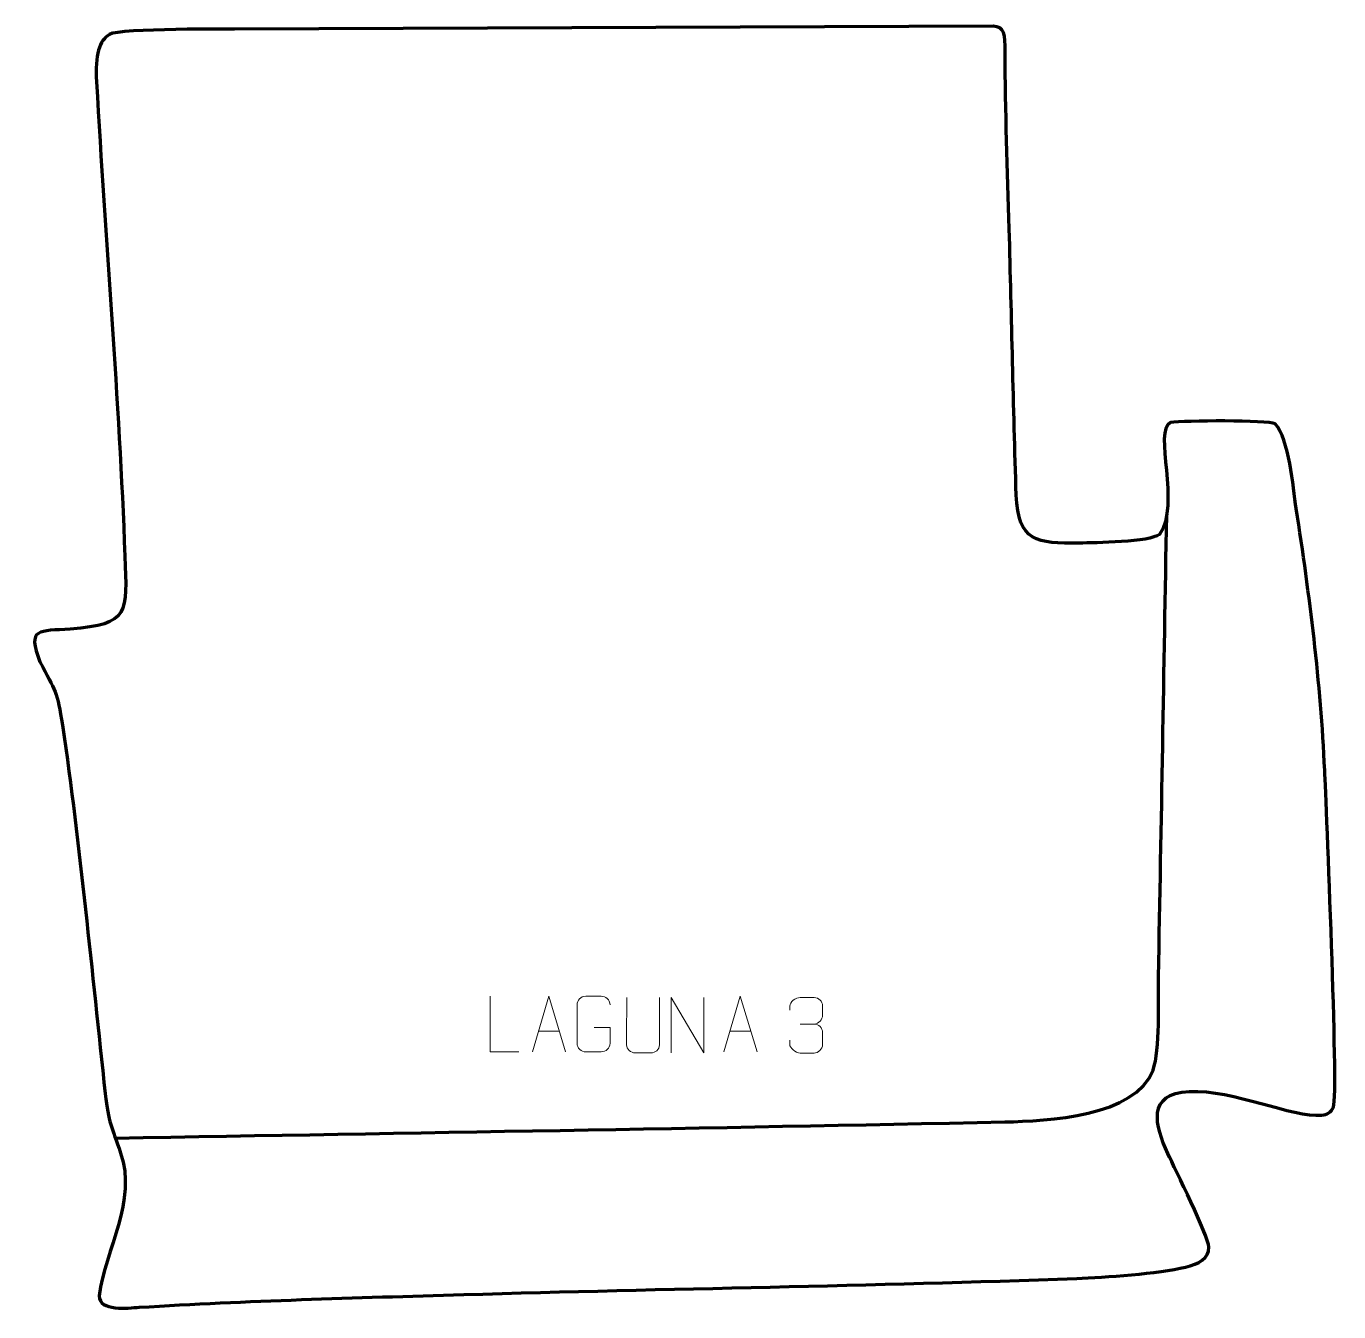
# Model space of a CAD drawing. Header units: millimetres. Extents: x -551 to 39, y 127 to 705.
import ezdxf

# ---------------------------------------------------------------- set-up
doc = ezdxf.new("R2010")
doc.units = ezdxf.units.MM
doc.header["$MEASUREMENT"] = 0
doc.layers.add('layer 2', color=7, linetype='Continuous')
doc.layers.add('layer 3', color=7, linetype='Continuous')

msp = doc.modelspace()

# ---------------------------------------------------------------- linework, layer by layer
at = {"layer": 'layer 2', "color": 142, "lineweight": 158}
msp.add_open_spline([(-510.4526, 205.2491), (-377.2231, 207.6942), (-243.9055, 209.7193), (-110.6939, 212.5551), (-110.6939, 212.5551), (-91.8962, 212.9553), (-51.8502, 214.9317), (-44.1624, 235.8643), (-44.1624, 235.8643), (-40.8151, 244.9785), (-41.9327, 267.0507), (-41.7216, 277.8388), (-41.7216, 277.8388), (-40.3702, 346.9303), (-39.2251, 416.0289), (-38.0313, 485.1235)], degree=3, knots=[0, 0, 0, 0, 0.2, 0.2, 0.2, 0.2, 0.4, 0.4, 0.4, 0.4, 0.6, 0.6, 0.6, 0.6, 1, 1, 1, 1], dxfattribs=at)
at = {"layer": 'layer 3', "color": 242, "lineweight": 158}
msp.add_open_spline([(-116.0745, 705.1187), (-110.8092, 705.0073), (-110.6253, 701.5353), (-110.6281, 693.4174), (-110.6281, 693.4174), (-110.6372, 667.2935), (-109.4465, 640.1843), (-108.7634, 613.9719), (-108.7634, 613.9719), (-107.7245, 574.1128), (-106.92, 534.2014), (-105.6456, 494.3558), (-105.6456, 494.3558), (-104.6325, 473.3631), (-96.5809, 472.4785), (-77.1826, 472.7506), (-77.1826, 472.7506), (-70.4106, 472.9047), (-45.5804, 473.1086), (-41.2187, 476.692), (-41.2187, 476.692), (-31.6521, 489.9967), (-44.3282, 523.3858), (-36.2498, 526.9795), (-36.2498, 526.9795), (-30.5134, 527.8195), (7.3492, 528.1391), (10.7709, 526.3699), (10.7709, 526.3699), (16.9669, 519.6606), (18.6913, 498.0478), (20.2108, 488.2994), (20.2108, 488.2994), (26.1957, 449.271), (31.2565, 410.0283), (32.9767, 370.5624), (32.9767, 370.5624), (33.586, 356.9995), (39.2961, 225.0696), (36.9428, 219.3532), (36.9428, 219.3532), (35.8564, 216.7142), (34.1945, 215.8187), (31.6153, 215.584), (31.6153, 215.584), (18.5864, 214.398), (-8.05, 227.1531), (-27.8277, 226.2656), (-27.8277, 226.2656), (-47.1553, 225.3982), (-43.2719, 210.8897), (-37.5294, 198.3501), (-37.5294, 198.3501), (-34.1587, 191.1149), (-19.2508, 161.5681), (-19.0873, 156.1946), (-19.0873, 156.1946), (-18.9351, 151.1933), (-23.7294, 148.6479), (-29.5286, 147.2526), (-29.5286, 147.2526), (-41.6579, 144.3341), (-65.9616, 142.7336), (-78.4773, 142.1787), (-78.4773, 142.1787), (-170.3276, 138.7755), (-262.0989, 137.655), (-353.9228, 134.9202), (-353.9228, 134.9202), (-402.6759, 133.4683), (-451.1241, 132.2034), (-499.8293, 129.2081), (-499.8293, 129.2081), (-504.6462, 128.9119), (-517.676, 127.1942), (-517.7882, 134.4056), (-517.7882, 134.4056), (-514.8568, 155.52), (-500.7492, 177.0374), (-508.0942, 198.5434), (-508.0942, 198.5434), (-512.1408, 210.3915), (-513.5027, 212.0549), (-515.0041, 225.3105), (-515.0041, 225.3105), (-521.1225, 280.3337), (-526.2255, 336.1094), (-534.2161, 390.8489), (-534.2161, 390.8489), (-536.5906, 405.9522), (-537.3915, 406.3457), (-544.3582, 419.3152), (-544.3582, 419.3152), (-550.5105, 434.9347), (-544.5814, 433.0626), (-530.7348, 434.1058), (-530.7348, 434.1058), (-503.7344, 436.1845), (-505.2976, 441.3798), (-506.1941, 466.9273), (-506.1941, 466.9273), (-508.7412, 537.3165), (-515.0203, 609.367), (-518.9265, 680.0704), (-518.9265, 680.0704), (-519.6152, 692.5361), (-517.7225, 698.6206), (-513.1122, 701.4409), (-513.1122, 701.4409), (-508.5019, 704.2612), (-456.8778, 703.7812), (-456.8778, 703.7812), (-456.8778, 703.7812), (-456.8778, 703.7812), (-116.0745, 705.1187), (-116.0745, 705.1187)], degree=3, knots=[0, 0, 0, 0, 0.03333333, 0.03333333, 0.03333333, 0.03333333, 0.06666667, 0.06666667, 0.06666667, 0.06666667, 0.1, 0.1, 0.1, 0.1, 0.13333333, 0.13333333, 0.13333333, 0.13333333, 0.16666667, 0.16666667, 0.16666667, 0.16666667, 0.2, 0.2, 0.2, 0.2, 0.23333333, 0.23333333, 0.23333333, 0.23333333, 0.26666667, 0.26666667, 0.26666667, 0.26666667, 0.3, 0.3, 0.3, 0.3, 0.33333333, 0.33333333, 0.33333333, 0.33333333, 0.36666667, 0.36666667, 0.36666667, 0.36666667, 0.4, 0.4, 0.4, 0.4, 0.43333333, 0.43333333, 0.43333333, 0.43333333, 0.46666667, 0.46666667, 0.46666667, 0.46666667, 0.5, 0.5, 0.5, 0.5, 0.53333333, 0.53333333, 0.53333333, 0.53333333, 0.56666667, 0.56666667, 0.56666667, 0.56666667, 0.6, 0.6, 0.6, 0.6, 0.63333333, 0.63333333, 0.63333333, 0.63333333, 0.66666667, 0.66666667, 0.66666667, 0.66666667, 0.7, 0.7, 0.7, 0.7, 0.73333333, 0.73333333, 0.73333333, 0.73333333, 0.76666667, 0.76666667, 0.76666667, 0.76666667, 0.8, 0.8, 0.8, 0.8, 0.83333333, 0.83333333, 0.83333333, 0.83333333, 0.86666667, 0.86666667, 0.86666667, 0.86666667, 0.9, 0.9, 0.9, 0.9, 0.93333333, 0.93333333, 0.93333333, 0.93333333, 1, 1, 1, 1], dxfattribs=at)
at = {"layer": 'layer 3', "color": 250, "lineweight": 9}
for points, knots in [([(-329.118, 244.0609), (-329.118, 244.0609), (-342.0671, 244.0609), (-342.0671, 244.0609), (-342.0671, 244.0609), (-342.0671, 244.0609), (-342.0671, 269.0145), (-342.0671, 269.0145)], [0, 0, 0, 0, 0.33333333, 0.33333333, 0.33333333, 0.33333333, 1, 1, 1, 1]), ([(-323.063, 244.061), (-323.063, 244.061), (-315.692, 269.0145), (-315.692, 269.0145), (-315.692, 269.0145), (-315.692, 269.0145), (-308.1221, 244.061), (-308.1221, 244.061)], [0, 0, 0, 0, 0.33333333, 0.33333333, 0.33333333, 0.33333333, 1, 1, 1, 1]), ([(-295.3376, 255.0467), (-295.3376, 255.0467), (-288.1695, 255.0467), (-288.1695, 255.0467), (-288.1695, 255.0467), (-288.1695, 255.0467), (-288.1695, 247.8786), (-288.1695, 247.8786), (-288.1695, 247.8786), (-288.3092, 245.5552), (-289.9864, 244.0756), (-292.1342, 244.0648), (-292.1342, 244.0648), (-294.466, 244.0652), (-296.798, 244.0652), (-299.1295, 244.0648), (-299.1295, 244.0648), (-301.0544, 243.9594), (-303.0266, 245.8439), (-303.0154, 247.8612), (-303.0154, 247.8612), (-303.015, 253.6313), (-303.015, 259.401), (-303.0154, 265.1703), (-303.0154, 265.1703), (-303.0112, 267.3084), (-301.2644, 269.0276), (-299.1121, 269.0142), (-299.1121, 269.0142), (-296.7864, 269.0142), (-294.4603, 269.0142), (-292.1342, 269.0142), (-292.1342, 269.0142), (-290.1875, 269.0496), (-288.1961, 267.5581), (-288.1695, 265.1204)], [0, 0, 0, 0, 0.1, 0.1, 0.1, 0.1, 0.2, 0.2, 0.2, 0.2, 0.3, 0.3, 0.3, 0.3, 0.4, 0.4, 0.4, 0.4, 0.5, 0.5, 0.5, 0.5, 0.6, 0.6, 0.6, 0.6, 0.7, 0.7, 0.7, 0.7, 0.8, 0.8, 0.8, 0.8, 1, 1, 1, 1]), ([(-266.0104, 268.5277), (-266.0108, 262.9882), (-265.915, 252.7864), (-265.9146, 247.246), (-265.9146, 247.246), (-266.0544, 245.0065), (-267.7316, 243.5803), (-269.8793, 243.5698), (-269.8793, 243.5698), (-272.2112, 243.5702), (-274.5431, 243.5702), (-276.8746, 243.5698), (-276.8746, 243.5698), (-278.7996, 243.4683), (-280.7717, 245.2848), (-280.7605, 247.2293), (-280.7605, 247.2293), (-280.7602, 252.7912), (-280.6648, 262.9666), (-280.6652, 268.5277)], [0, 0, 0, 0, 0.16666667, 0.16666667, 0.16666667, 0.16666667, 0.33333333, 0.33333333, 0.33333333, 0.33333333, 0.5, 0.5, 0.5, 0.5, 0.66666667, 0.66666667, 0.66666667, 0.66666667, 1, 1, 1, 1]), ([(-260.665, 243.57), (-260.665, 243.57), (-260.665, 268.5235), (-260.665, 268.5235), (-260.665, 268.5235), (-260.665, 268.5235), (-246.0102, 243.57), (-246.0102, 243.57), (-246.0102, 243.57), (-246.0102, 243.57), (-246.0102, 268.5235), (-246.0102, 268.5235)], [0, 0, 0, 0, 0.25, 0.25, 0.25, 0.25, 0.5, 0.5, 0.5, 0.5, 1, 1, 1, 1]), ([(-237.063, 244.061), (-237.063, 244.061), (-229.692, 269.0145), (-229.692, 269.0145), (-229.692, 269.0145), (-229.692, 269.0145), (-222.1221, 244.061), (-222.1221, 244.061)], [0, 0, 0, 0, 0.33333333, 0.33333333, 0.33333333, 0.33333333, 1, 1, 1, 1]), ([(-207.4004, 262.7829), (-207.4004, 262.7829), (-207.4004, 264.6401), (-207.4004, 264.6401), (-207.4004, 264.6401), (-207.4147, 266.382), (-204.7502, 268.5001), (-202.6911, 268.4774), (-202.6911, 268.4774), (-200.627, 268.4774), (-198.563, 268.4774), (-196.4993, 268.4774), (-196.4993, 268.4774), (-194.3048, 268.4862), (-192.7065, 266.6394), (-192.6621, 264.7273), (-192.6621, 264.7273), (-192.6625, 263.2922), (-192.6625, 261.8571), (-192.6621, 260.4216), (-192.6621, 260.4216), (-192.7107, 258.7681), (-194.3133, 256.5381), (-196.5116, 256.5481), (-196.5116, 256.5481), (-194.3079, 256.5369), (-192.6999, 254.7337), (-192.6459, 252.6742), (-192.6459, 252.6742), (-192.6463, 250.8895), (-192.6463, 249.1048), (-192.6459, 247.3197), (-192.6459, 247.3197), (-192.6358, 245.2583), (-194.6907, 243.4952), (-196.5116, 243.5033), (-196.5116, 243.5033), (-198.5769, 243.5036), (-200.6421, 243.5036), (-202.7077, 243.5033), (-202.7077, 243.5033), (-204.8763, 243.5148), (-207.4073, 245.915), (-207.4259, 247.3768), (-207.4259, 247.3768), (-207.4259, 247.3768), (-207.4259, 249.2854), (-207.4259, 249.2854)], [0, 0, 0, 0, 0.07692308, 0.07692308, 0.07692308, 0.07692308, 0.15384615, 0.15384615, 0.15384615, 0.15384615, 0.23076923, 0.23076923, 0.23076923, 0.23076923, 0.30769231, 0.30769231, 0.30769231, 0.30769231, 0.38461538, 0.38461538, 0.38461538, 0.38461538, 0.46153846, 0.46153846, 0.46153846, 0.46153846, 0.53846154, 0.53846154, 0.53846154, 0.53846154, 0.61538462, 0.61538462, 0.61538462, 0.61538462, 0.69230769, 0.69230769, 0.69230769, 0.69230769, 0.76923077, 0.76923077, 0.76923077, 0.76923077, 0.84615385, 0.84615385, 0.84615385, 0.84615385, 1, 1, 1, 1])]:
    msp.add_open_spline(points, degree=3, knots=knots, dxfattribs=at)
for points in [[(-202.6907, 256.5377), (-202.6907, 256.5377), (-196.4943, 256.5377), (-196.4943, 256.5377)], [(-320.3404, 253.3104), (-320.3404, 253.3104), (-310.8447, 253.3104), (-310.8447, 253.3104)], [(-234.3404, 253.3104), (-234.3404, 253.3104), (-224.8447, 253.3104), (-224.8447, 253.3104)]]:
    msp.add_open_spline(points, degree=3, dxfattribs=at)

doc.saveas('drawing.dxf')
